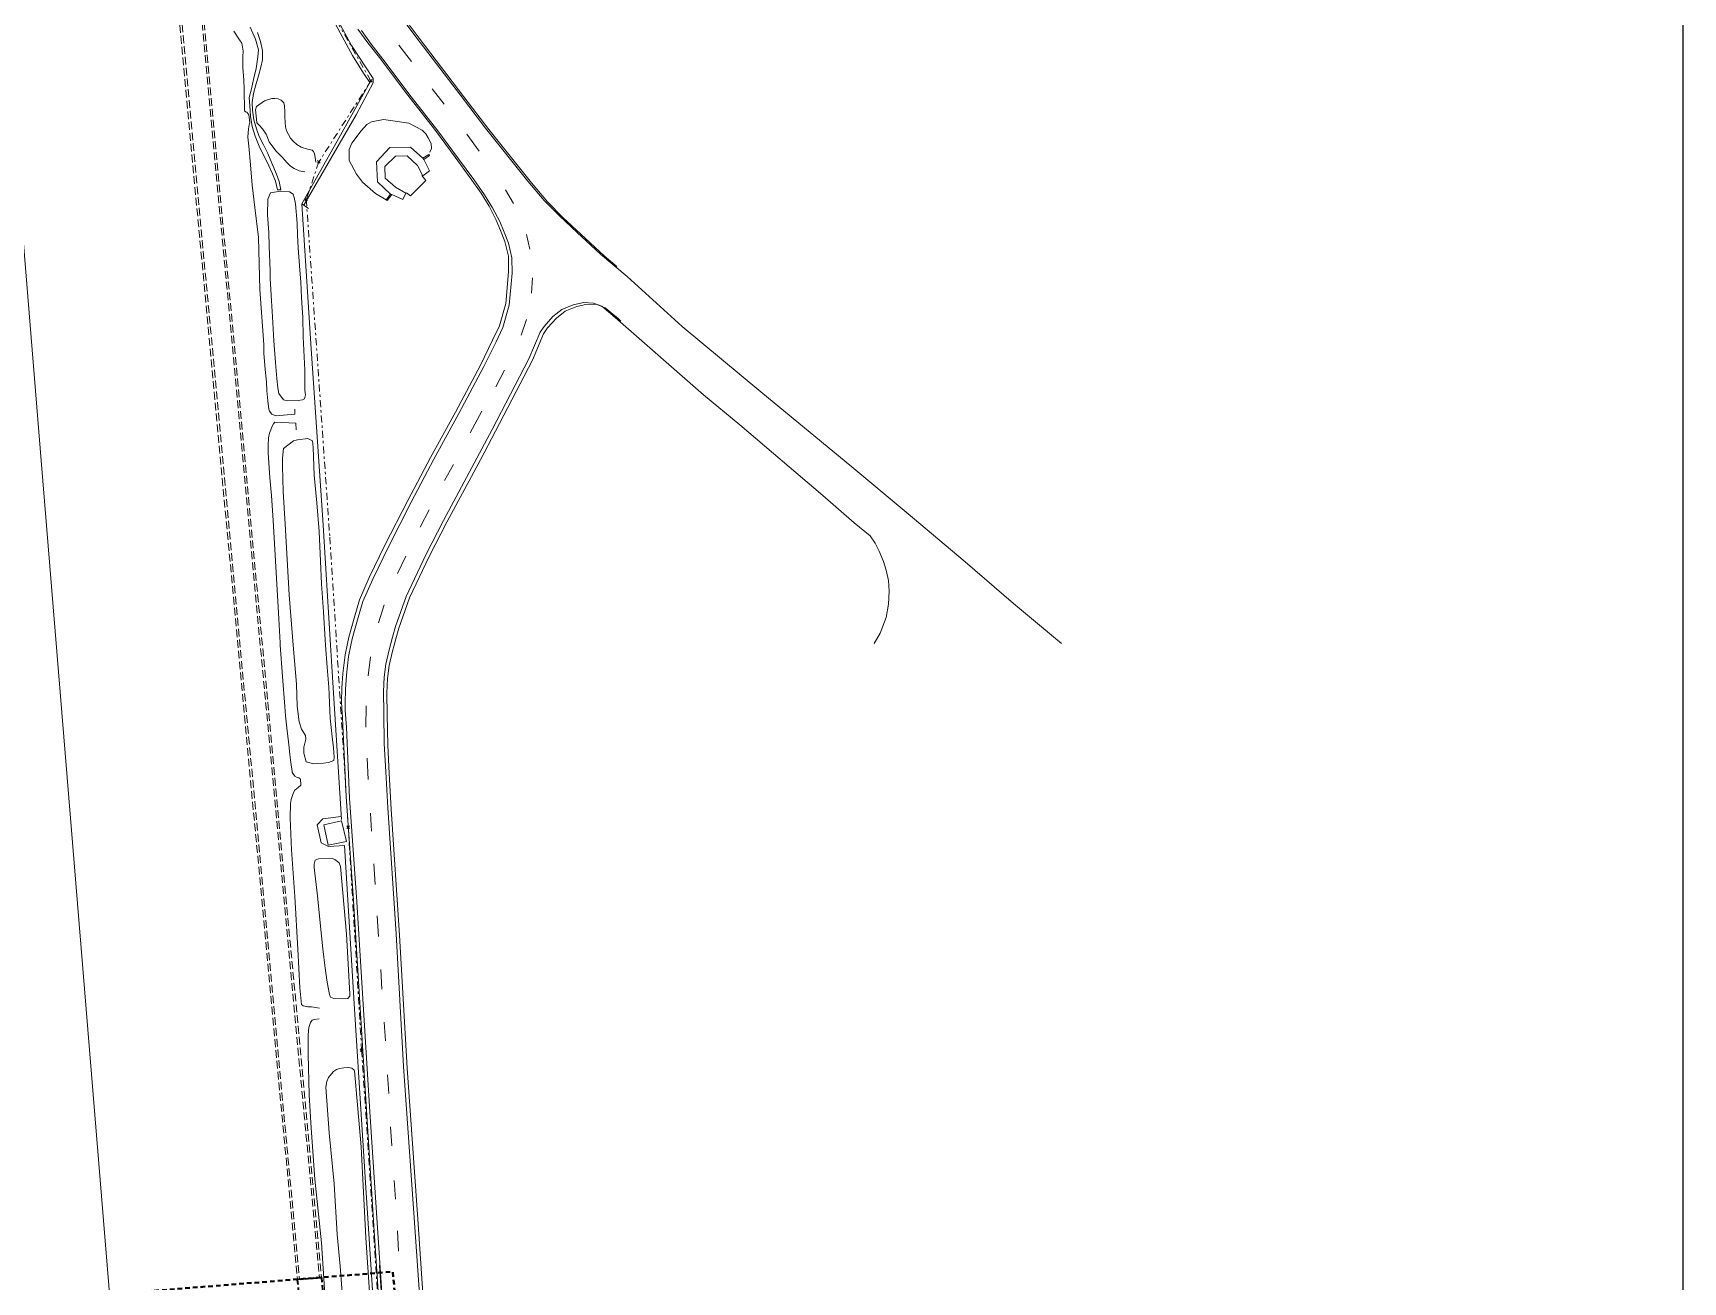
# Model space of a CAD drawing. Header units: metres. Extents: x -703672 to 3951284, y -4124475 to 4104628.
# Drawn here: x 328180 to 328463.3, y 4103768.7 to 4103983 of the extents above; entities that cross this region are included whole.
import ezdxf

# ---------------------------------------------------------------- set-up
doc = ezdxf.new("R2010")
doc.units = ezdxf.units.M
doc.header["$MEASUREMENT"] = 0
for name, pattern in [('DGN Style 2', [1.3283826688107345, 0.7970296012864407, -0.5313530675242938]), ('DGN Style 3', [1.8597357363350286, 1.328382668810735, -0.5313530675242938]), ('DGN Style 7', [2.6567653376214695, 1.195544401929661, -0.5313530675242938, 0.3985148006432204, -0.5313530675242938])]:
    doc.linetypes.add(name, pattern=pattern)
for name, color, linetype, lineweight in [('C-ANNO-TEXT', 7, 'Continuous', 25), ('C-PROP-BASE', 2, 'CONLMT', 0), ('C-PROP-CONS(Alpha)', 7, 'DGN Style 2', 40), ('C-ROAD-CURB', 9, 'Continuous', 0), ('C-ROAD-UPVD', 253, 'Continuous', 0), ('C-RUNW-EDGE', 7, 'Continuous', 0), ('C-STRM-INLT', 3, 'Continuous', 0), ('V-BLDG-OTLN', 7, 'Continuous', 0), ('V-DTCH-TOP~', 252, 'Continuous', 0), ('V-ROAD-ASPH', 9, 'Continuous', 0), ('V-SITE-STRC', 253, 'Continuous', 0), ('V-SITE-WALK', 7, 'Continuous', 0)]:
    doc.layers.add(name, color=color, linetype=linetype, lineweight=lineweight)
doc.linetypes.add('CONLMT', pattern='A,0.10417,-0.00902625,[2,dgnlstyle-tsaec.shx,S=4.133597883597883e-05,R=0,X=0,Y=0],-0.00902625', length=0.1222225)

msp = doc.modelspace()

# ---------------------------------------------------------------- linework, layer by layer
at = {"layer": 'C-ANNO-TEXT', "color": 0, "lineweight": -2, "ltscale": 0.6}
msp.add_lwpolyline([(328463.3450396977, 4103313.934211505), (328463.3450396977, 4102748.37939936), (326761.1303998812, 4102748.37939936), (326761.1303998812, 4104627.862561522), (328463.3450396977, 4104627.862561522), (328463.3450396977, 4103413.092090987)], dxfattribs=at)
at = {"layer": 'C-PROP-BASE', "linetype": 'ByBlock'}
for p, q in [((328237.8194283276, 4103975.032535928), (328238.2684411339, 4103974.583523122)), ((328238.0441592376, 4103974.807805018), (328237.8196528346, 4103974.583298615)), ((328238.0441592376, 4103974.807805018), (328238.268890147, 4103975.032535927)), ((328228.9064283276, 4103961.139535928), (328229.3554411339, 4103960.690523122)), ((328229.1311592376, 4103960.914805018), (328228.9066528346, 4103960.690298615)), ((328229.1311592376, 4103960.914805018), (328229.355890147, 4103961.139535927)), ((328226.7434283276, 4103954.716535928), (328227.1924411339, 4103954.267523122)), ((328226.9681592376, 4103954.491805018), (328226.7436528346, 4103954.267298615)), ((328226.9681592376, 4103954.491805018), (328227.192890147, 4103954.716535927)), ((328233.9524283276, 4103846.975535928), (328234.4014411339, 4103846.526523122)), ((328234.1771592376, 4103846.750805018), (328233.9526528345, 4103846.526298615)), ((328234.1771592376, 4103846.750805018), (328234.401890147, 4103846.975535927)), ((328236.2464283276, 4103808.702535928), (328236.6954411339, 4103808.253523122)), ((328236.4711592376, 4103808.477805018), (328236.2466528346, 4103808.253298615)), ((328236.4711592376, 4103808.477805018), (328236.6958901471, 4103808.702535927))]:
    msp.add_line(p, q, dxfattribs=at)
at = {"layer": 'C-PROP-BASE', "color": 251, "linetype": 'DGN Style 7'}
msp.add_lwpolyline([(328230.899934731, 4103987.391029525), (328238.0441592374, 4103974.807805018), (328229.1311592376, 4103960.914805018), (328226.9681592374, 4103954.491805018), (328230.9991592374, 4103896.525805018), (328234.1771592374, 4103846.750805018), (328236.4711592373, 4103808.477805017), (328241.7471592374, 4103728.064805018), (328244.7941592374, 4103680.649805018), (328247.8234212537, 4103635.769016811), (328248.0389347309, 4103632.437029525), (328250.159934731, 4103599.819029524), (328251.6602236531, 4103577.536845913), (328252.1671592374, 4103570.319805018), (328252.4291592372, 4103567.960805018), (328254.6901592372, 4103533.160805018), (328259.5721592373, 4103520.414805017), (328262.8821592375, 4103481.518805019), (328272.6141592373, 4103375.546805018)], dxfattribs=at)
at = {"layer": 'C-PROP-CONS(Alpha)', "color": 9, "transparency": 33554661, "flags": 128}
msp.add_lwpolyline([(328051.3527000129, 4102748.37939936), (328033.3155557459, 4102763.759859016), (328008.635876491, 4102785.194791595), (328001.0587122234, 4102791.754994317), (327978.7635198684, 4102811.492673358), (327966.1439298082, 4102822.81362133), (327961.8799502737, 4102829.347595384), (327957.057644274, 4102838.760785415), (327950.9142166439, 4102852.447486374), (327944.9108842695, 4102882.46314165), (327922.9503158275, 4102979.617200589), (327922.1960612735, 4102984.074704956), (327896.895254712, 4103096.805002357), (327873.602682129, 4103197.996084934), (327970.2778919048, 4103222.03458913), (327945.2853782952, 4103305.343080384), (327930.2819876203, 4103330.564998057), (327883.5789010234, 4103409.045375251), (327883.5789010235, 4103409.045375251), (327870.9613363898, 4103413.475533437), (327831.8293273544, 4103476.306306486), (327799.6734495071, 4103521.613691107), (327806.6592676204, 4103526.955593927), (327784.9216440988, 4103571.617824119), (327626.2738909589, 4103555.289453546), (327612.5795421994, 4103537.316554541), (327610.912267143, 4103605.482858766), (327464.3899750119, 4103600.408329677), (327376.9287606052, 4103410.137822579), (327521.4700117525, 4103346.727226583), (327528.8281654069, 4103347.647212733), (327568.3287292437, 4103211.27215154), (327234.5934998402, 4103358.397358307), (327245.9429127203, 4103450.162797557), (327247.4057606828, 4103462.282137395), (327240.1466832621, 4103465.304146356), (327209.4846702361, 4103470.912804143), (327163.5775247305, 4103479.173001934), (327097.1773292364, 4103490.791457197), (327094.8037589096, 4103490.336329404), (327087.5669605479, 4103491.465917642), (327077.449539086, 4103494.95888159), (327074.0302851388, 4103496.139353393), (327072.3445527111, 4103496.70369043), (327040.4265800085, 4103507.290822693), (327024.6254833043, 4103509.746641063), (327005.0554566061, 4103511.621346213), (326997.3663593705, 4103513.401218432), (326987.1858611336, 4103509.176851866), (326924.9401869376, 4103516.679666858), (326868.1898380349, 4103514.452095245, -0.4874798272826256), (326842.7291952347, 4103544.504835935), (326855.8128268328, 4103607.653487044), (326872.3549334486, 4103674.829124694), (326885.7849688843, 4103716.963841686), (326897.1820855098, 4103756.392376348), (326911.8079730987, 4103792.562866542), (326942.7784593481, 4103859.495280759), (326985.0309523789, 4103937.170100313), (327038.3759761521, 4104017.339902852), (327049.9699591843, 4104031.93014326), (327093.2772874826, 4104085.216318096), (327121.0561478767, 4104115.05712215), (327147.4927338528, 4104141.109056442), (327201.0579048989, 4104189.950156559), (327247.8236230445, 4104227.241544621), (327274.2756034104, 4104246.458416275), (327310.9052788371, 4104272.189052842), (327338.7507480193, 4104290.682435896), (327394.3822770293, 4104323.718145463), (327454.7797406209, 4104356.193582261), (327554.8217139727, 4104397.588329164), (327560.1573850386, 4104391.696800068), (327629.8959608893, 4104414.015198105), (327759.0313031515, 4104448.398455133), (327757.2739255879, 4104455.165774307), (328107.0540342975, 4104542.510103815), (328119.3380608568, 4104542.510103815), (328124.6483431717, 4104536.17317302), (328129.4254646109, 4104518.549251009), (328131.921990407, 4104503.029638088), (328135.078302787, 4104500.213224401), (328154.085317786, 4104500.667789092), (328149.8985258908, 4104547.783738694), (328149.7745655841, 4104555.824714896), (328168.0966631506, 4104560.116307975), (328180.1971601305, 4104561.571233069), (328186.8764764442, 4104562.389659171), (328203.8937110046, 4104564.517264253), (328194.5649608789, 4104557.623580912), (328191.4437345657, 4104556.202444898), (328187.3603782359, 4104545.719257489), (328182.8253075863, 4104532.763466077), (328181.3393865761, 4104525.839460123), (328180.4385673145, 4104514.508980992), (328180.3416913476, 4104501.519693172), (328182.9952471908, 4104464.369911368), (328121.0450735461, 4104464.115166628), (328089.3117504606, 4104492.939601823), (327768.6929376793, 4104411.193379837), (327762.394272341, 4104435.44831491), (327630.6153729495, 4104402.081270727), (327568.961239384, 4104381.975780278), (327586.7809209799, 4104362.299684941), (327579.7950375145, 4104360.190021981), (327526.9949811692, 4104339.560635842), (327472.178603134, 4104315.449356015), (327377.0616109308, 4104262.394203749), (327337.8150383515, 4104235.453131521), (327331.8477650884, 4104234.203481648), (327216.3820695355, 4104145.337984444), (327178.5929724798, 4104112.042658567), (327136.6371358891, 4104068.619937841), (327133.1617217513, 4104062.073926368), (327081.9927725713, 4104002.304896605), (327197.9125123062, 4103949.973291562), (327165.5484697489, 4103878.060140899), (327236.1839484199, 4103839.517953459), (327385.373955234, 4103849.829860281), (327376.9496945368, 4103947.711745712), (327522.7087312953, 4103959.659207741), (327570.1209276664, 4103966.104005254), (327619.9429955619, 4103970.187781311), (327675.5802737248, 4103972.189662043), (327840.2462419602, 4103985.686872555), (327861.3262067086, 4103740.757760243), (327930.6420660896, 4103742.354851621), (327992.4427256854, 4103748.227855178), (328033.5029494578, 4103744.724846469), (328070.8848923553, 4103745.586155542), (328069.9830035489, 4103756.769478619), (328241.8330771768, 4103770.442215998), (328288.4642937218, 4103241.598537642), (328052.9743225681, 4103223.495877456), (328046.3409570817, 4103208.988679592), (328077.9633670195, 4102853.33535271), (328045.914018165, 4102815.224954779), (328124.4115326538, 4102748.37939936)], format="xyb", dxfattribs=at)
at = {"layer": 'C-ROAD-CURB', "linetype": 'Continuous', "lineweight": 25}
msp.add_line((328239.5484886795, 4103771.485795086), (328239.8281714012, 4103767.136147201), dxfattribs=at)
at = {"layer": 'C-ROAD-UPVD', "linetype": 'Continuous', "flags": 128}
for points in [[(328356.6349347311, 4103878.254029525), (328348.371934731, 4103885.117029524), (328340.111934731, 4103892.290029524), (328329.9669347311, 4103900.782029524), (328320.6339347309, 4103908.605029525), (328305.0049347309, 4103921.423029525), (328291.4989347309, 4103932.665029524), (328282.0799347309, 4103941.246029525), (328277.510934731, 4103945.077029524), (328273.5019347309, 4103948.796029524), (328270.4449347309, 4103951.649029525), (328267.821934731, 4103954.316029524), (328265.0299347311, 4103957.611029524), (328257.7269347311, 4103966.726029525), (328253.432934731, 4103972.379029525), (328245.7829347309, 4103982.398029524), (328240.7939347311, 4103989.118029525)], [(328235.834934731, 4103983.717029525), (328237.5229347312, 4103981.374029525), (328239.5369347311, 4103978.823029525), (328244.412934731, 4103972.366029525), (328248.9849347309, 4103966.542029525), (328252.544934731, 4103961.722029524), (328255.122934731, 4103958.164029525), (328257.0049347309, 4103955.532029524), (328258.339934731, 4103953.316029524), (328259.5909347311, 4103950.934029525), (328260.337934731, 4103949.117029524), (328261.0809347311, 4103947.232029525), (328261.658934731, 4103944.730029525), (328261.713934731, 4103942.070029525), (328261.2349347309, 4103936.585029525), (328260.142934731, 4103932.789029525), (328258.959934731, 4103930.303029525), (328256.888934731, 4103926.055029524), (328252.5759347309, 4103917.976029525), (328248.2899347311, 4103910.152029525), (328244.3969347309, 4103902.781029525), (328240.4719347309, 4103895.123029524), (328237.791934731, 4103889.583029524), (328236.1039347309, 4103885.726029525), (328235.1729347311, 4103882.578029525), (328234.257934731, 4103879.325029525), (328234.041934731, 4103878.254029525)], [(328241.4829347311, 4103878.254029525), (328241.7549347309, 4103879.317029525), (328242.2589347309, 4103881.171029524), (328244.098934731, 4103886.345029525), (328247.4879347309, 4103893.472029524), (328250.5059347309, 4103899.363029525), (328256.2699347311, 4103910.040029524), (328258.8969347309, 4103914.970029525), (328265.2049347309, 4103927.140029524), (328267.1019347311, 4103931.680029524), (328267.8249347311, 4103932.687029525), (328269.3159347309, 4103934.383029525), (328270.8169347311, 4103935.564029525), (328272.8089347309, 4103936.375029525), (328274.6299347309, 4103936.783029525), (328276.284934731, 4103936.690029525), (328277.706934731, 4103936.155029525), (328279.9929347311, 4103934.235029525), (328295.1619347311, 4103920.945029525), (328301.3809347309, 4103915.771029525), (328315.6619347311, 4103903.678029525), (328321.030934731, 4103898.991029525), (328323.766934731, 4103896.752029525), (328324.6619347311, 4103895.478029524), (328325.3439347311, 4103894.106029524), (328326.098934731, 4103892.331029525), (328326.5529347309, 4103890.818029525), (328326.905934731, 4103889.045029525), (328327.067934731, 4103887.232029525), (328326.935934731, 4103885.013029525), (328326.5219347309, 4103882.725029524), (328325.4989347309, 4103880.040029524), (328324.453934731, 4103878.254029525)], [(328234.041934731, 4103878.254029525), (328233.648934731, 4103876.307029525), (328233.2589347309, 4103873.097029524), (328233.095934731, 4103870.611029524), (328233.034934731, 4103868.319029524), (328233.0749347311, 4103867.081029525), (328233.1749347309, 4103865.578029525), (328233.2629347311, 4103864.183029525), (328233.827934731, 4103852.000029525), (328235.0469347311, 4103834.174029524), (328236.114934731, 4103817.556029525), (328237.2799347311, 4103798.149029525), (328238.6469347309, 4103777.404029524), (328240.1339347309, 4103755.102029525), (328241.6239347309, 4103732.014029525), (328242.953934731, 4103710.806029525), (328243.1609347309, 4103706.365029525)], [(328250.3639347309, 4103706.615029525), (328249.3029347309, 4103721.734029524), (328247.3039347311, 4103753.449029525), (328245.5119347309, 4103779.706029525), (328243.6809347309, 4103805.654029524), (328242.405934731, 4103828.455029524), (328240.9669347311, 4103850.083029524), (328240.6139347309, 4103856.236029524), (328240.366934731, 4103861.074029525), (328240.2729347312, 4103866.305029524), (328240.2089347311, 4103870.024029525), (328240.3479347311, 4103872.507029525), (328240.6249347311, 4103874.737029525), (328241.2109347309, 4103877.193029525), (328241.4829347311, 4103878.254029525)]]:
    msp.add_lwpolyline(points, dxfattribs=at)
at = {"layer": 'C-RUNW-EDGE', "flags": 128}
msp.add_lwpolyline([(328171.7272787691, 4104028.663295216), (328181.4590307145, 4103909.657930877), (328193.3235698621, 4103764.576381937), (328101.9195930693, 4103757.304097766), (328093.6651864073, 4103858.225507399), (328152.0931519028, 4103907.254643826), (328142.3634807242, 4104026.220473579)], dxfattribs=at)
at = {"layer": 'C-STRM-INLT', "linetype": 'DGN Style 2', "lineweight": 35}
for p, q in [((328225.4774228689, 4103769.140927257), (328229.5615141563, 4103769.46586577)), ((328227.7572140003, 4103744.436580588), (328225.4774228689, 4103769.140927257)), ((328229.5615141565, 4103769.46586577), (328231.9189711569, 4103744.648896127))]:
    msp.add_line(p, q, dxfattribs=at)
at = {"layer": 'V-BLDG-OTLN'}
msp.add_polyline3d([(328229.9576961602, 4103847.145321955, 9.466177330398558), (328233.0066961602, 4103847.801321955, 9.56617733039856), (328233.8436961602, 4103844.271321956, 9.56617733039856), (328230.7086961602, 4103843.629321956, 9.56617733039856), (328229.9576961602, 4103847.145321955, 9.466177330398558)], dxfattribs=at)
at = {"layer": 'V-DTCH-TOP~', "linetype": 'DGN Style 3'}
for p, q in [((328187.1684153123, 4104176.943708809, 9.209130550812908), (328225.4391110907, 4103769.137879094, 9.181884387282508)), ((328187.6345037555, 4104177.062620552, 7.240216263919464), (328225.7787806612, 4103769.164903888, 7.15212299092633)), ((328191.0768598907, 4104177.341741522, 7.216969979603299), (328229.2192367523, 4103769.438633492, 7.150875056078419)), ((328191.3751497771, 4104177.385503533, 9.214127918364959), (328229.5935883939, 4103769.468417662, 9.171180658511865))]:
    msp.add_line(p, q, dxfattribs=at)
at = {"layer": 'V-ROAD-ASPH', "flags": 128}
for points, elevation in [([(328242.8596961602, 4103980.966321955), (328245.0156961602, 4103978.164321955)], 5.56617733039856), ([(328248.5896961602, 4103973.432321955), (328250.6266961602, 4103970.839321956)], 5.56617733039856), ([(328254.5316961602, 4103965.677321956), (328256.6326961602, 4103962.777321956)], 5.56617733039856), ([(328244.1966961602, 4103955.630321955), (328244.8506961602, 4103955.091321955), (328247.4986961602, 4103957.721321955), (328246.8306961602, 4103958.572321956)], 6.766177330398563), ([(328261.1436961602, 4103956.140321956), (328262.5576961602, 4103953.768321956)], 5.466177330398558), ([(328264.7646961602, 4103948.435321955), (328265.3626961602, 4103945.947321956)], 5.466177330398558), ([(328264.7506961602, 4103933.873321956), (328263.8856961602, 4103931.194321956)], 5.56617733039856), ([(328261.0186961602, 4103925.148321955), (328259.5076961602, 4103922.336321956)], 5.56617733039856), ([(328221.5876961602, 4103916.233321955), (328221.3336961602, 4103915.954321955), (328221.1146961602, 4103915.541321956), (328220.8626961602, 4103914.955321955), (328220.6226961602, 4103914.365321956), (328220.5046961602, 4103913.547321956), (328220.4316961602, 4103912.306321955), (328220.4266961602, 4103910.990321956), (328220.5696961602, 4103908.422321956), (328220.7216961602, 4103906.672321956), (328220.9676961602, 4103903.635321956), (328221.2806961602, 4103899.388321956), (328221.7626961602, 4103891.430321956), (328222.2016961602, 4103883.525321955), (328222.4606961602, 4103878.356321956), (328222.4886961602, 4103877.982321955)], 4.666177330398561), ([(328252.2586961602, 4103908.995321956), (328250.6976961602, 4103906.207321955)], 5.56617733039856), ([(328240.3576961602, 4103884.884321955), (328239.3646961602, 4103881.798321955)], 5.56617733039856), ([(328237.9926961602, 4103875.944321956), (328237.5986961602, 4103872.695321955)], 5.56617733039856), ([(328237.2686961602, 4103867.545321955), (328237.2116961602, 4103863.914321955)], 5.56617733039856), ([(328237.4356961602, 4103858.577321955), (328237.6166961602, 4103854.895321955)], 5.56617733039856), ([(328237.9696961602, 4103849.129321956), (328238.1616961602, 4103846.047321956)], 5.56617733039856), ([(328238.5446961602, 4103840.418321955), (328238.7846961602, 4103836.900321955)], 5.56617733039856), ([(328239.1166961602, 4103831.509321955), (328239.3676961602, 4103827.990321956)], 5.56617733039856), ([(328239.7456961602, 4103822.333321956), (328239.9276961602, 4103818.935321955)], 5.56617733039856), ([(328229.1916961602, 4103813.824321955), (328228.3076961602, 4103813.716321955), (328227.9796961602, 4103813.627321955), (328227.6876961602, 4103813.241321955), (328227.4226961602, 4103812.343321955), (328227.3136961602, 4103811.124321955), (328227.3016961602, 4103807.798321955), (328227.4626961602, 4103800.773321955), (328227.7776961602, 4103795.097321955), (328228.4346961602, 4103786.343321955), (328229.5936961602, 4103775.384321955), (328230.2816961602, 4103764.799321956)], 4.666177330398561), ([(328240.3496961602, 4103813.289321955), (328240.5406961602, 4103810.085321955)], 5.56617733039856), ([(328240.9236961602, 4103804.217321956), (328241.1276961602, 4103801.028321955)], 5.56617733039856), ([(328241.4376961602, 4103795.311321956), (328241.6376961602, 4103792.030321956)], 5.56617733039856), ([(328242.0496961602, 4103786.099321955), (328242.2736961602, 4103782.882321956)], 5.56617733039856), ([(328242.6216961602, 4103777.447321956), (328242.8096961602, 4103773.959321956)], 5.56617733039856)]:
    msp.add_lwpolyline(points, dxfattribs=dict(at, elevation=elevation))
at = {"layer": 'V-ROAD-ASPH', "extrusion": (0.002427358368301973, 0.03769544760186593, 0.9992863259153739), "elevation": 155502.1748980649, "flags": 128}
msp.add_lwpolyline([(-63864.63026114448, -4113615.291012768), (-63864.63026114437, -4113612.643655594)], dxfattribs=at)
at = {"layer": 'V-ROAD-ASPH', "extrusion": (-0.01156808124852781, -0.02077729213977636, 0.9997172018263795), "elevation": -89060.04593314097, "flags": 128}
msp.add_lwpolyline([(-1709552.497499491, 3744248.273261694), (-1709552.49749949, 3744244.068151231)], dxfattribs=at)
at = {"layer": 'V-ROAD-ASPH', "extrusion": (0.01364524466588521, 0.0265676215633357, 0.9995538848818886), "elevation": 113515.3830338885, "flags": 128}
msp.add_lwpolyline([(1582955.681003857, -3798831.067312031), (1582955.681003856, -3798827.719122969)], dxfattribs=at)
at = {"layer": 'V-ROAD-ASPH', "extrusion": (0.01322032955611206, 0.02710486011538736, 0.9995451712876977), "elevation": 115580.4109200613, "flags": 128}
msp.add_lwpolyline([(1504050.949109016, -3830686.086856552), (1504050.949109016, -3830682.770887613)], dxfattribs=at)
at = {"layer": 'V-ROAD-ASPH'}
for points in [[(328280.2652929887, 4103942.986165586, 5.418692173285201), (328278.0956961602, 4103944.805321956, 5.466177330398558), (328274.0866961602, 4103948.524321956, 5.466177330398558), (328271.0296961602, 4103951.377321955, 5.466177330398558), (328268.4066961602, 4103954.044321956, 5.466177330398558), (328265.6146961602, 4103957.339321956, 5.466177330398558), (328258.3116961602, 4103966.454321955, 5.56617733039856), (328254.0176961602, 4103972.107321955, 5.56617733039856), (328246.3676961602, 4103982.126321956, 5.56617733039856), (328241.3786961602, 4103988.846321955, 5.466177330398558)], [(328214.5056961602, 4103983.373321956, 4.56617733039856), (328215.5126961602, 4103981.867321956, 4.56617733039856), (328215.8886961602, 4103981.282321956, 4.56617733039856), (328216.1136961602, 4103979.893321956, 4.56617733039856), (328216.0936961602, 4103979.020321955, 4.56617733039856), (328216.0446961602, 4103977.119321955, 4.56617733039856), (328216.2346961602, 4103974.919321956, 4.56617733039856), (328216.2956961602, 4103973.472321955, 4.56617733039856), (328216.3766961602, 4103969.691321956, 4.56617733039856), (328216.5156961602, 4103969.517321955, 4.56617733039856), (328216.7346961602, 4103969.434321955, 4.56617733039856), (328217.1006961602, 4103968.963321955, 4.56617733039856), (328217.1786961602, 4103968.573321955, 4.56617733039856), (328217.2616961602, 4103967.600321956, 4.56617733039856), (328217.1656961602, 4103967.274321956, 4.56617733039856), (328217.0366961602, 4103966.582321955, 4.56617733039856), (328216.9486961602, 4103965.154321956, 4.56617733039856), (328217.0816961602, 4103963.628321955, 4.56617733039856), (328217.3976961602, 4103960.427321956, 4.56617733039856), (328217.6496961602, 4103956.902321956, 4.56617733039856), (328218.1056961602, 4103953.091321955, 4.56617733039856), (328218.7386961602, 4103947.941321956, 4.666177330398561), (328219.0066961602, 4103939.001321956, 4.666177330398561), (328219.6526961602, 4103929.569321956, 4.666177330398561), (328219.6516961602, 4103928.072321956, 4.666177330398561), (328219.8866961602, 4103925.279321956, 4.666177330398561), (328220.1296961602, 4103923.140321956, 4.666177330398561), (328220.1916961602, 4103921.633321955, 4.666177330398561), (328220.3566961602, 4103919.911321955, 4.666177330398561), (328220.5356961602, 4103918.484321956, 4.666177330398561), (328220.6256961602, 4103918.150321955, 4.666177330398561), (328221.0296961602, 4103917.634321955, 4.666177330398561), (328221.7466961602, 4103917.339321956, 4.666177330398561)], [(328236.4196961602, 4103983.445321955, 5.666177330398561), (328238.1076961602, 4103981.102321955, 5.666177330398561), (328240.1216961602, 4103978.551321955, 5.666177330398561), (328244.9976961602, 4103972.094321955, 5.466177330398558), (328249.5696961602, 4103966.270321955, 5.466177330398558), (328253.1296961602, 4103961.450321956, 5.466177330398558), (328255.7076961602, 4103957.892321955, 5.466177330398558), (328257.5896961602, 4103955.260321956, 5.466177330398558), (328258.9246961602, 4103953.044321956, 5.466177330398558), (328260.1756961602, 4103950.662321955, 5.466177330398558), (328260.9226961602, 4103948.845321956, 5.466177330398558), (328261.6656961602, 4103946.960321955, 5.466177330398558), (328262.2436961602, 4103944.458321956, 5.466177330398558), (328262.2986961602, 4103941.798321955, 5.466177330398558), (328261.8196961602, 4103936.313321956, 5.466177330398558), (328260.7276961602, 4103932.517321955, 5.466177330398558), (328259.5446961602, 4103930.031321955, 5.466177330398558), (328257.4736961602, 4103925.783321955, 5.466177330398558), (328253.1606961602, 4103917.704321955, 5.56617733039856), (328248.8746961602, 4103909.880321955, 5.56617733039856), (328244.9816961602, 4103902.509321955, 5.666177330398561), (328241.0566961602, 4103894.851321956, 5.666177330398561), (328238.3766961602, 4103889.311321956, 5.56617733039856), (328236.6886961602, 4103885.454321955, 5.56617733039856), (328235.7576961602, 4103882.306321955, 5.56617733039856), (328234.8426961602, 4103879.053321955, 5.56617733039856), (328234.6266961602, 4103877.982321955, 5.56617733039856)], [(328226.7036961602, 4103959.203321956, 4.666177330398561), (328225.7706961602, 4103959.362321956, 4.666177330398561), (328224.9116961602, 4103959.783321955, 4.666177330398561), (328224.2696961602, 4103960.160321956, 4.666177330398561), (328223.6836961602, 4103960.728321956, 4.666177330398561), (328222.8986961602, 4103961.659321955, 4.666177330398561), (328221.7426961602, 4103962.825321956, 4.666177330398561), (328220.6056961602, 4103964.355321955, 4.666177330398561), (328220.0586961602, 4103965.652321956, 4.666177330398561), (328219.4426961602, 4103966.596321955, 4.666177330398561), (328218.8666961602, 4103967.213321955, 4.56617733039856), (328218.4746961602, 4103967.598321956, 4.56617733039856), (328218.3906961602, 4103968.219321955, 4.56617733039856), (328218.2606961602, 4103969.876321956, 4.56617733039856), (328218.4236961602, 4103970.403321955, 4.56617733039856), (328219.7646961602, 4103971.371321956, 4.56617733039856), (328221.0456961602, 4103971.768321956, 4.56617733039856), (328221.5656961602, 4103971.821321955, 4.56617733039856), (328222.1356961602, 4103971.752321955, 4.56617733039856), (328222.6426961602, 4103971.502321955, 4.56617733039856), (328223.0846961602, 4103971.073321955, 4.56617733039856), (328223.2276961602, 4103970.545321955, 4.56617733039856), (328223.2706961602, 4103969.504321956, 4.56617733039856), (328223.2856961602, 4103968.654321956, 4.56617733039856), (328223.3216961602, 4103967.706321956, 4.56617733039856), (328223.4076961602, 4103966.927321956, 4.56617733039856), (328223.5456961602, 4103966.220321956, 4.56617733039856), (328224.2286961602, 4103965.006321955, 4.56617733039856), (328224.7126961602, 4103964.487321956, 4.56617733039856), (328225.3636961602, 4103963.896321956, 4.56617733039856), (328226.1146961602, 4103963.413321956, 4.56617733039856), (328227.1896961602, 4103963.082321955, 4.56617733039856), (328227.4786961602, 4103963.043321955, 4.56617733039856), (328227.9716961602, 4103962.908321955, 4.56617733039856), (328228.2076961602, 4103962.695321955, 4.56617733039856), (328228.3616961602, 4103962.302321956, 4.56617733039856), (328228.4696961602, 4103961.686321956, 4.56617733039856), (328228.6026961602, 4103960.860321955, 4.56617733039856)], [(328240.6566961602, 4103954.416321956, 6.866177330398557), (328238.8656961602, 4103955.472321955, 6.866177330398557), (328236.6356961602, 4103957.462321955, 6.666177330398561), (328235.5776961602, 4103958.827321955, 6.56617733039856), (328234.3256961602, 4103961.139321955, 6.466177330398558), (328234.3306961602, 4103963.017321955, 6.266177330398563), (328234.7836961602, 4103964.149321956, 6.266177330398563), (328236.3616961602, 4103966.270321955, 6.266177330398563), (328237.3826961602, 4103967.349321955, 6.266177330398563), (328238.1566961602, 4103967.798321955, 6.266177330398563), (328240.2346961602, 4103968.176321955, 6.266177330398563), (328244.5616961602, 4103967.537321955, 6.266177330398563), (328246.8716961602, 4103966.381321955, 6.366177330398557), (328247.5196961602, 4103965.720321956, 6.366177330398557), (328247.9066961602, 4103965.051321955, 6.366177330398557), (328248.4166961602, 4103964.046321956, 6.366177330398557), (328248.4936961602, 4103963.185321955, 6.466177330398558), (328248.2066961602, 4103962.561321956, 6.466177330398558)], [(328242.0676961602, 4103877.982321955, 5.366177330398557), (328242.3396961602, 4103879.045321955, 5.366177330398557), (328242.8436961602, 4103880.899321956, 5.366177330398557), (328244.6836961602, 4103886.073321955, 5.466177330398558), (328248.0726961602, 4103893.200321956, 5.56617733039856), (328251.0906961602, 4103899.091321955, 5.466177330398558), (328256.8546961602, 4103909.768321956, 5.466177330398558), (328259.4816961602, 4103914.698321955, 5.466177330398558), (328265.7896961602, 4103926.868321956, 5.466177330398558), (328267.6866961602, 4103931.408321955, 5.466177330398558), (328268.4096961602, 4103932.415321955, 5.466177330398558), (328269.9006961602, 4103934.111321955, 5.466177330398558), (328271.4016961602, 4103935.292321955, 5.466177330398558), (328273.3936961602, 4103936.103321956, 5.366177330398557), (328275.2146961602, 4103936.511321955, 5.266177330398563), (328276.8696961602, 4103936.418321955, 5.266177330398563), (328278.2916961602, 4103935.883321955, 5.266177330398563), (328280.5776961602, 4103933.963321955, 5.266177330398563), (328280.9938367438, 4103933.598729144, 5.263433968386906)], [(328222.4886961602, 4103877.982321955, 4.666177330398561), (328222.8926961602, 4103872.602321955, 4.666177330398561), (328223.2966961602, 4103867.447321956, 4.666177330398561), (328223.3966961602, 4103865.871321956, 4.666177330398561), (328223.6016961602, 4103863.791321956, 4.666177330398561), (328224.0026961602, 4103860.383321955, 4.666177330398561), (328224.1566961602, 4103859.216321955, 4.666177330398561), (328224.3376961602, 4103857.849321955, 4.666177330398561), (328224.5176961602, 4103856.301321955, 4.666177330398561), (328224.5686961602, 4103856.102321955, 4.666177330398561), (328224.9876961602, 4103855.485321955, 4.666177330398561), (328225.3746961602, 4103855.277321956, 4.56617733039856), (328225.7086961602, 4103855.189321956, 4.56617733039856), (328225.9816961602, 4103854.958321956, 4.56617733039856), (328225.9846961602, 4103854.746321956, 4.56617733039856), (328226.0406961602, 4103854.227321955, 4.56617733039856), (328226.0476961602, 4103853.950321956, 4.56617733039856), (328225.5636961602, 4103853.567321956, 4.56617733039856), (328225.0186961602, 4103853.110321955, 4.56617733039856), (328224.7466961602, 4103852.696321955, 4.56617733039856), (328224.3916961602, 4103851.470321956, 4.56617733039856), (328224.2286961602, 4103850.783321955, 4.56617733039856), (328224.1756961602, 4103848.319321956, 4.56617733039856), (328224.4436961602, 4103842.855321955, 4.56617733039856), (328225.0086961602, 4103834.816321956, 4.56617733039856), (328225.5086961602, 4103825.812321955, 4.56617733039856), (328225.8416961602, 4103819.137321956, 4.56617733039856), (328226.1666961602, 4103816.315321955, 4.56617733039856), (328226.4046961602, 4103816.081321956, 4.56617733039856), (328227.2236961602, 4103815.908321955, 4.56617733039856), (328227.8516961602, 4103815.905321956, 4.56617733039856), (328229.2136961602, 4103815.683321956, 4.56617733039856)], [(328234.6266961602, 4103877.982321955, 5.56617733039856), (328234.2336961602, 4103876.035321956, 5.56617733039856), (328233.8436961602, 4103872.825321956, 5.56617733039856), (328233.6806961602, 4103870.339321956, 5.56617733039856), (328233.6196961602, 4103868.047321956, 5.56617733039856), (328233.6596961602, 4103866.809321955, 5.56617733039856), (328233.7596961602, 4103865.306321955, 5.56617733039856), (328233.8476961602, 4103863.911321955, 5.56617733039856), (328234.4126961602, 4103851.728321956, 5.466177330398558), (328235.6316961602, 4103833.902321956, 5.466177330398558), (328236.6996961602, 4103817.284321955, 5.466177330398558), (328237.8646961602, 4103797.877321955, 5.466177330398558), (328239.2316961602, 4103777.132321956, 5.466177330398558), (328240.7186961602, 4103754.830321955, 5.466177330398558), (328242.2086961602, 4103731.742321956, 5.466177330398558), (328243.5386961602, 4103710.534321955, 5.466177330398558), (328243.7456961602, 4103706.093321955, 5.466177330398558)], [(328250.9486961602, 4103706.343321955, 5.56617733039856), (328249.8876961602, 4103721.462321955, 5.56617733039856), (328247.8886961602, 4103753.177321956, 5.56617733039856), (328246.0966961602, 4103779.434321955, 5.466177330398558), (328244.2656961602, 4103805.382321956, 5.466177330398558), (328242.9906961602, 4103828.183321956, 5.466177330398558), (328241.5516961602, 4103849.811321956, 5.466177330398558), (328241.1986961602, 4103855.964321956, 5.466177330398558), (328240.9516961602, 4103860.802321956, 5.466177330398558), (328240.8576961602, 4103866.033321955, 5.366177330398557), (328240.7936961602, 4103869.752321955, 5.366177330398557), (328240.9326961602, 4103872.235321955, 5.366177330398557), (328241.2096961602, 4103874.465321955, 5.366177330398557), (328241.7956961602, 4103876.921321956, 5.366177330398557), (328242.0676961602, 4103877.982321955, 5.366177330398557)]]:
    msp.add_polyline3d(points, dxfattribs=at)
at = {"layer": 'V-SITE-STRC', "flags": 128}
for points, elevation in [([(328246.9506961602, 4103961.535321956), (328244.8506961602, 4103963.437321955), (328241.3336961602, 4103963.369321955), (328239.0446961602, 4103960.919321956), (328239.2006961602, 4103957.500321955), (328241.4336961602, 4103955.388321956)], 7.766177330398563), ([(328241.6406961602, 4103955.295321955), (328243.5726961602, 4103954.434321955), (328244.0876961602, 4103955.566321956), (328242.2896961602, 4103956.557321955), (328240.5366961602, 4103958.137321956), (328240.4436961602, 4103960.148321955), (328242.2586961602, 4103961.923321955), (328244.3066961602, 4103961.980321955), (328246.0406961602, 4103960.317321956), (328246.9516961602, 4103958.545321955), (328248.1476961602, 4103959.358321955), (328247.1776961602, 4103961.321321955)], 7.766177330398563), ([(328247.1776961602, 4103961.321321955), (328248.1476961602, 4103961.992321956), (328248.0076961602, 4103962.191321956), (328246.9506961602, 4103961.535321956)], 7.766177330398563), ([(328247.1776961602, 4103961.321321955), (328246.9506961602, 4103961.535321956)], 7.766177330398563), ([(328241.6406961602, 4103955.295321955), (328240.8396961602, 4103954.280321956), (328240.6636961602, 4103954.429321955), (328241.4336961602, 4103955.388321956)], 7.766177330398563), ([(328241.4336961602, 4103955.388321956), (328241.6406961602, 4103955.295321955)], 7.766177330398563), ([(328231.1076961602, 4103877.982321955), (328231.5016961602, 4103871.537321955), (328233.0016961602, 4103848.040321955)], 7.366177330398557)]:
    msp.add_lwpolyline(points, dxfattribs=dict(at, elevation=elevation))
at = {"layer": 'V-SITE-STRC', "extrusion": (-0.0510492691032939, -0.1132959936910977, 0.9922489556243264), "elevation": -481708.144022774, "flags": 128}
msp.add_lwpolyline([(-1386669.980396294, 3846423.101072516), (-1386667.117736753, 3846424.710524707), (-1386667.473134998, 3846425.515250802)], dxfattribs=at)
at = {"layer": 'V-SITE-STRC', "extrusion": (-0.08372930696600818, -0.006435026242087179, 0.9964677584308765), "elevation": -53885.72573702024, "flags": 128}
msp.add_lwpolyline([(-4066696.428544859, 639473.3075001455), (-4066697.563883135, 639473.3075001455), (-4066698.002960202, 639469.7350604575)], dxfattribs=at)
at = {"layer": 'V-SITE-STRC'}
for points in [[(328207.0506961602, 4104134.375321955, 6.166177330398561), (328209.6556961602, 4104105.273321955, 6.216177330398558), (328210.5676961602, 4104094.987321956, 6.266177330398563), (328211.3426961602, 4104085.350321956, 6.366177330398557), (328213.6656961602, 4104063.221321955, 6.466177330398558), (328214.3416961602, 4104054.939321956, 6.466177330398558), (328216.2876961602, 4104037.219321955, 6.266177330398563), (328216.8186961602, 4104033.383321955, 6.166177330398561), (328217.6446961602, 4104029.016321955, 6.166177330398561), (328218.4706961602, 4104023.174321956, 6.266177330398563), (328221.4196961602, 4104010.642321955, 6.366177330398557), (328223.8976961602, 4104003.619321955, 6.266177330398563), (328225.6076961602, 4103999.134321955, 6.366177330398557), (328229.6716961602, 4103990.131321955, 6.366177330398557), (328232.3846961602, 4103985.233321955, 6.56617733039856), (328234.7446961602, 4103980.866321955, 6.666177330398561), (328238.4506961602, 4103975.224321955, 6.666177330398561), (328238.4506961602, 4103974.456321956, 6.56617733039856), (328235.5596961602, 4103968.968321955, 6.466177330398558), (328226.5406961602, 4103953.477321955, 5.766177330398563)], [(328208.5066961602, 4104112.751321956, 6.166177330398561), (328209.5576961602, 4104100.437321955, 6.266177330398563), (328211.1306961602, 4104082.260321956, 6.366177330398557), (328212.5396961602, 4104066.805321956, 6.466177330398558), (328213.8476961602, 4104052.967321956, 6.466177330398558), (328215.4956961602, 4104038.099321955, 6.266177330398563), (328216.2516961602, 4104033.770321955, 6.166177330398561), (328216.9016961602, 4104030.693321955, 6.166177330398561), (328218.3806961602, 4104020.438321956, 6.266177330398563), (328219.7546961602, 4104014.298321955, 6.366177330398557), (328222.0846961602, 4104006.966321955, 6.266177330398563), (328224.4776961602, 4104000.282321956, 6.366177330398557), (328229.1126961602, 4103989.847321955, 6.366177330398557), (328231.6936961602, 4103985.041321956, 6.56617733039856), (328234.8756961602, 4103979.183321956, 6.666177330398561), (328236.7806961602, 4103976.157321956, 6.666177330398561), (328237.8686961602, 4103974.550321955, 6.56617733039856), (328232.2576961602, 4103964.459321956, 6.466177330398558), (328226.1896961602, 4103953.694321956, 6.116177330398557), (328227.1656961602, 4103953.044321956, 5.94117733039856), (328227.3556961602, 4103952.936321956, 5.766177330398563)], [(328226.7386961602, 4103921.734321956, 5.06617733039856), (328226.8276961602, 4103920.928321955, 5.06617733039856), (328226.6886961602, 4103920.261321955, 5.06617733039856), (328226.3046961602, 4103920.077321955, 5.06617733039856), (328225.5746961602, 4103919.966321955, 5.06617733039856), (328223.7366961602, 4103919.883321955, 5.06617733039856), (328223.0326961602, 4103920.089321956, 5.06617733039856), (328222.2546961602, 4103921.154321956, 5.06617733039856), (328222.0836961602, 4103922.140321956, 5.06617733039856), (328221.9346961602, 4103923.719321955, 5.06617733039856), (328221.6706961602, 4103926.464321956, 5.06617733039856), (328221.3766961602, 4103930.175321955, 5.06617733039856), (328221.1426961602, 4103934.304321955, 5.06617733039856), (328220.9946961602, 4103937.089321956, 5.06617733039856), (328220.8586961602, 4103939.008321955, 5.06617733039856), (328220.7886961602, 4103940.874321955, 5.06617733039856), (328220.7706961602, 4103942.229321955, 5.06617733039856), (328220.5956961602, 4103946.468321955, 5.06617733039856), (328220.5386961602, 4103948.774321956, 5.06617733039856), (328220.3126961602, 4103951.816321956, 5.06617733039856), (328220.3366961602, 4103954.494321955, 5.06617733039856), (328220.7956961602, 4103955.588321955, 5.06617733039856), (328222.5516961602, 4103955.881321955, 5.06617733039856), (328224.0866961602, 4103955.753321955, 5.06617733039856), (328224.7086961602, 4103955.354321955, 5.06617733039856), (328224.8646961602, 4103954.828321956, 5.06617733039856), (328225.1236961602, 4103953.743321956, 5.166177330398561), (328225.3956961602, 4103950.401321955, 5.166177330398561), (328225.4816961602, 4103948.341321955, 5.166177330398561), (328225.5926961602, 4103946.177321956, 5.166177330398561), (328225.8686961602, 4103942.358321955, 5.166177330398561), (328226.0526961602, 4103940.312321955, 5.166177330398561), (328226.1376961602, 4103937.586321956, 5.166177330398561), (328226.3806961602, 4103934.213321955, 5.166177330398561), (328226.4546961602, 4103930.900321955, 5.166177330398561), (328226.7336961602, 4103925.189321956, 5.166177330398561), (328226.7386961602, 4103921.734321956, 5.06617733039856)], [(328226.1896961602, 4103953.694321956, 7.06617733039856), (328227.8096961602, 4103928.857321955, 7.366177330398557), (328229.7946961602, 4103899.455321955, 7.366177330398557), (328231.1076961602, 4103877.982321955, 7.366177330398557)], [(328224.7316961602, 4103877.982321955, 5.06617733039856), (328224.0326961602, 4103886.599321955, 5.06617733039856), (328223.3396961602, 4103898.746321956, 5.166177330398561), (328222.9856961602, 4103904.328321956, 5.166177330398561), (328222.8866961602, 4103908.684321955, 5.166177330398561), (328222.8776961602, 4103910.089321956, 5.166177330398561), (328223.0546961602, 4103911.748321956, 5.06617733039856), (328224.7436961602, 4103913.042321955, 5.06617733039856), (328225.4456961602, 4103913.193321955, 5.06617733039856), (328227.2336961602, 4103913.419321956, 5.06617733039856), (328228.0536961602, 4103913.046321956, 5.06617733039856), (328228.1536961602, 4103911.888321956, 5.06617733039856), (328228.3336961602, 4103907.136321955, 5.06617733039856), (328228.7896961602, 4103902.373321956, 5.06617733039856), (328229.1646961602, 4103897.505321955, 5.06617733039856), (328229.4196961602, 4103892.399321956, 5.06617733039856), (328229.5906961602, 4103888.495321956, 5.06617733039856), (328229.9256961602, 4103883.682321955, 5.166177330398561), (328230.1816961602, 4103878.896321956, 5.166177330398561), (328230.2526961602, 4103877.982321955, 5.166177330398561)], [(328230.2526961602, 4103877.982321955, 5.166177330398561), (328230.5466961602, 4103874.184321955, 5.166177330398561), (328230.8476961602, 4103870.782321956, 5.166177330398561), (328230.9076961602, 4103869.492321956, 5.166177330398561), (328231.0026961602, 4103866.707321955, 5.166177330398561), (328231.0876961602, 4103865.420321955, 5.166177330398561), (328231.4206961602, 4103862.245321956, 5.06617733039856), (328231.6206961602, 4103860.345321956, 5.06617733039856), (328231.7626961602, 4103858.744321955, 5.06617733039856), (328231.7236961602, 4103858.202321955, 5.06617733039856), (328230.8086961602, 4103857.829321955, 5.06617733039856), (328229.8956961602, 4103857.718321955, 5.06617733039856), (328228.9426961602, 4103857.649321956, 5.06617733039856), (328228.1846961602, 4103857.616321955, 5.06617733039856), (328226.9496961602, 4103857.946321955, 5.06617733039856), (328226.5406961602, 4103859.434321955, 5.06617733039856), (328226.5596961602, 4103860.443321955, 5.06617733039856), (328226.8656961602, 4103861.851321956, 5.06617733039856), (328226.8216961602, 4103862.456321956, 5.06617733039856), (328226.1706961602, 4103863.541321956, 5.06617733039856), (328225.7226961602, 4103864.838321955, 5.06617733039856), (328225.3876961602, 4103867.519321955, 5.06617733039856), (328225.2756961602, 4103871.282321956, 5.06617733039856), (328224.7316961602, 4103877.982321955, 5.06617733039856)], [(328233.5166961602, 4103843.586321956, 7.366177330398557), (328230.7856961602, 4103843.408321955, 7.266177330398563), (328229.5486961602, 4103844.053321955, 7.06617733039856), (328228.8266961602, 4103847.134321955, 7.06617733039856), (328229.8316961602, 4103848.168321955, 7.06617733039856), (328232.9696961602, 4103848.548321955, 7.166177330398561)], [(328230.9506961602, 4103818.033321955, 5.166177330398561), (328231.1066961602, 4103817.556321955, 5.166177330398561), (328231.6956961602, 4103817.304321955, 5.166177330398561), (328233.2136961602, 4103817.274321956, 5.166177330398561), (328234.1126961602, 4103817.341321955, 5.166177330398561), (328234.4466961602, 4103817.726321956, 5.166177330398561), (328234.4406961602, 4103818.137321956, 5.166177330398561), (328233.8496961602, 4103828.346321955, 5.366177330398557), (328232.8256961602, 4103839.977321955, 5.366177330398557), (328232.6076961602, 4103840.638321956, 5.366177330398557), (328231.8926961602, 4103841.172321956, 5.366177330398557), (328231.4296961602, 4103841.356321956, 5.366177330398557), (328229.0576961602, 4103841.296321956, 5.366177330398557), (328228.5026961602, 4103841.046321956, 5.166177330398561), (328228.2966961602, 4103840.363321955, 5.166177330398561), (328228.3476961602, 4103839.825321956, 5.166177330398561), (328228.8886961602, 4103834.927321956, 5.166177330398561), (328229.3426961602, 4103830.337321955, 5.166177330398561), (328229.8216961602, 4103825.837321955, 5.166177330398561), (328230.2116961602, 4103822.518321956, 5.166177330398561), (328230.5246961602, 4103820.127321955, 5.166177330398561), (328230.9506961602, 4103818.033321955, 5.166177330398561)], [(328233.5156961602, 4103843.588321955, 7.366177330398557), (328235.2986961602, 4103814.582321955, 7.56617733039856), (328237.1576961602, 4103785.730321955, 7.56617733039856), (328239.2766961602, 4103753.219321955, 7.56617733039856), (328241.5006961602, 4103720.062321955, 7.56617733039856), (328243.6356961602, 4103686.686321956, 7.56617733039856)], [(328235.1706961602, 4103805.016321955, 5.266177330398563), (328234.7786961602, 4103805.349321955, 5.266177330398563), (328234.1936961602, 4103805.489321955, 5.266177330398563), (328233.4066961602, 4103805.446321955, 5.266177330398563), (328232.6746961602, 4103805.297321956, 5.266177330398563), (328232.1746961602, 4103805.124321955, 5.266177330398563), (328231.6596961602, 4103804.817321956, 5.266177330398563), (328231.2726961602, 4103804.401321955, 5.266177330398563), (328230.7966961602, 4103803.800321955, 5.266177330398563), (328230.4746961602, 4103803.080321955, 5.266177330398563), (328230.3046961602, 4103802.114321955, 5.266177330398563), (328230.9106961602, 4103794.267321955, 5.266177330398563), (328231.7576961602, 4103785.545321955, 5.166177330398561), (328232.2686961602, 4103776.805321956, 5.166177330398561), (328232.7596961602, 4103771.402321956, 5.166177330398561), (328233.3846961602, 4103763.860321955, 5.06617733039856)], [(328238.4796961602, 4103756.679321955, 5.166177330398561), (328237.2186961602, 4103776.305321956, 5.166177330398561), (328236.3886961602, 4103791.889321955, 5.166177330398561), (328235.2626961602, 4103804.938321956, 5.266177330398563), (328235.1706961602, 4103805.016321955, 5.266177330398563)]]:
    msp.add_polyline3d(points, dxfattribs=at)
at = {"layer": 'V-SITE-WALK'}
msp.add_polyline3d([(328217.3056961602, 4103984.031321955, 5.06617733039856), (328218.2376961602, 4103981.948321955, 5.06617733039856), (328218.7686961602, 4103980.141321955, 5.166177330398561), (328218.6596961602, 4103978.944321956, 5.06617733039856), (328218.3626961602, 4103976.951321955, 5.06617733039856), (328217.9046961602, 4103975.078321956, 4.866177330398557), (328217.5366961602, 4103973.457321955, 4.56617733039856), (328217.1836961602, 4103971.959321956, 4.766177330398563), (328217.2966961602, 4103970.534321955, 4.766177330398563), (328217.4096961602, 4103968.781321955, 4.666177330398561), (328217.6616961602, 4103967.009321955, 4.766177330398563), (328218.1666961602, 4103965.333321956, 4.866177330398557), (328218.9646961602, 4103963.346321955, 5.06617733039856), (328219.8336961602, 4103961.639321955, 5.266177330398563), (328220.5476961602, 4103960.216321955, 5.466177330398558), (328221.1386961602, 4103958.876321956, 5.56617733039856), (328221.6826961602, 4103957.579321955, 5.56617733039856), (328222.0416961602, 4103956.122321955, 5.466177330398558), (328222.6136961602, 4103956.094321955, 5.366177330398557), (328222.2836961602, 4103957.522321955, 5.366177330398557), (328221.8336961602, 4103958.812321955, 5.366177330398557), (328221.0556961602, 4103960.668321955, 5.266177330398563), (328220.3766961602, 4103962.343321955, 5.166177330398561), (328219.6256961602, 4103963.827321955, 5.06617733039856), (328218.8796961602, 4103965.270321955, 4.766177330398563), (328218.3946961602, 4103966.611321955, 4.56617733039856), (328217.9636961602, 4103968.138321956, 4.56617733039856), (328217.7386961602, 4103969.775321955, 4.56617733039856), (328217.6696961602, 4103971.103321956, 4.666177330398561), (328217.8916961602, 4103972.667321955, 4.766177330398563), (328218.2916961602, 4103974.158321955, 4.866177330398557), (328218.7516961602, 4103975.696321955, 4.966177330398558), (328219.1776961602, 4103977.148321955, 5.166177330398561), (328219.4756961602, 4103978.452321955, 5.266177330398563), (328219.4596961602, 4103980.007321956, 5.266177330398563), (328219.1186961602, 4103981.566321956, 5.266177330398563), (328218.5786961602, 4103983.099321955, 5.266177330398563)], dxfattribs=at)

doc.saveas('drawing.dxf')
